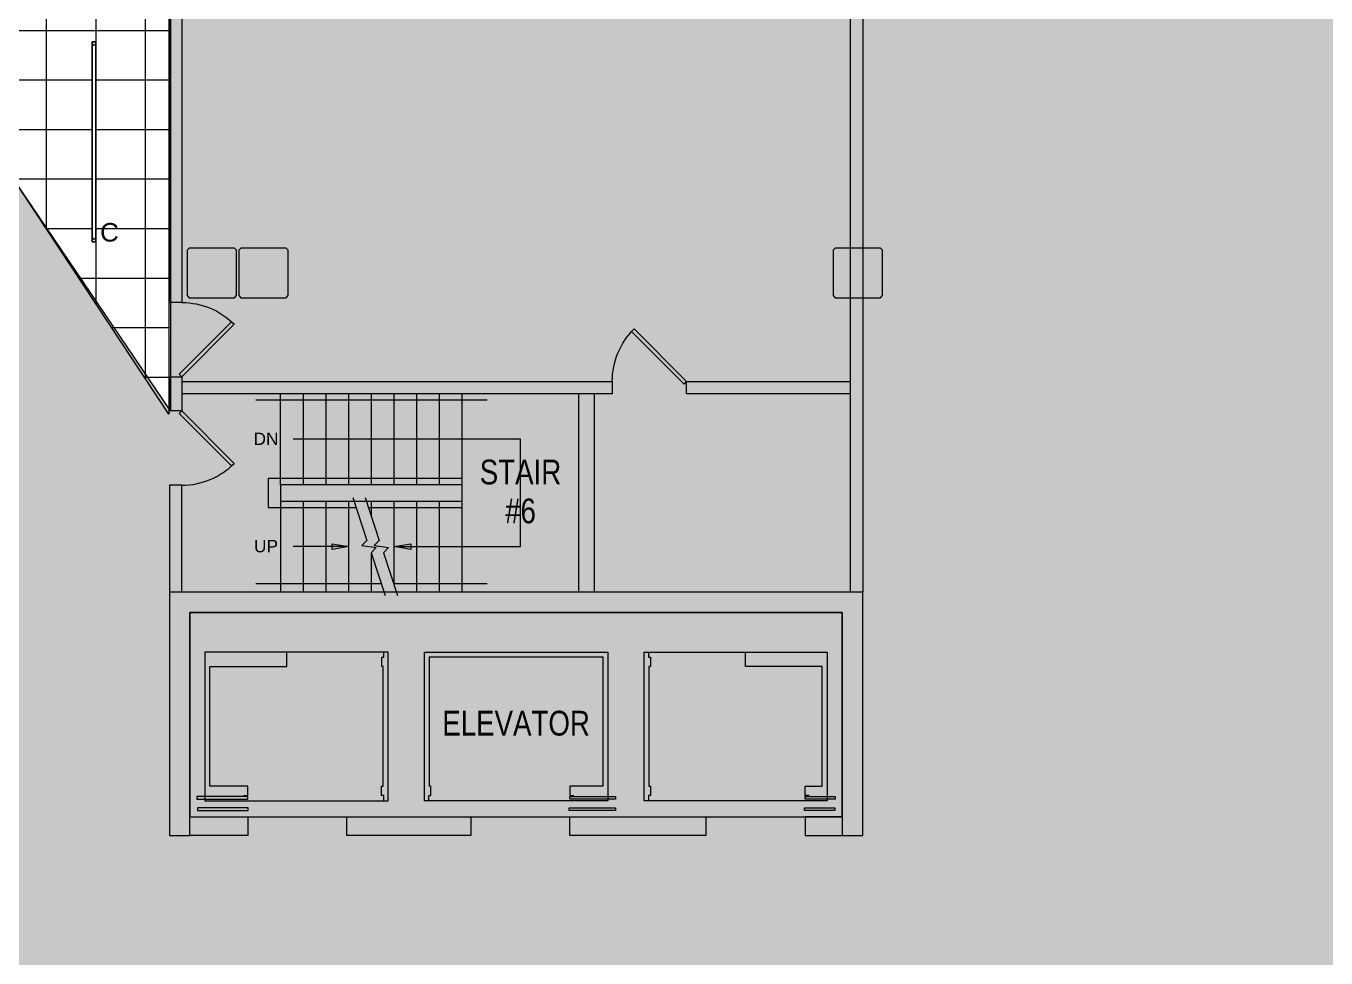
# Model space of a CAD drawing. Header units: inches. Extents: x -13 to 4331, y -638 to 2885.
# Drawn here: x 3081 to 3710, y 778 to 1230 of the extents above; entities that cross this region are included whole.
import ezdxf

# ---------------------------------------------------------------- set-up
doc = ezdxf.new("R2010")
doc.units = ezdxf.units.IN
doc.header["$MEASUREMENT"] = 0
for name, color, linetype, lineweight in [('A-CLNG', 13, 'Continuous', 13), ('A-CLNG-PATT', 13, 'Continuous', 13), ('A-DETL-GENF', 92, 'Continuous', 9), ('A-DETL-THIN', 151, 'Continuous', 9), ('A-DOOR', 31, 'Continuous', 13), ('A-ELEV', 7, 'Continuous', 9), ('A-FLOR-LEVL', 7, 'Continuous', 9), ('A-FLOR-STRS', 7, 'Continuous', 9), ('A-WALL', 113, 'Continuous', 9), ('Chevy Chase Pavilion_3rd Floor Base_dwg', 8, 'Continuous', 9), ('E-LITE-EQPM', 33, 'Continuous', 9), ('E-LITE-EQPM-IDEN', 33, 'Continuous', 9), ('S-COLS', 52, 'Continuous', 13), ('TEXT', 7, 'Continuous', 9)]:
    doc.layers.add(name, color=color, linetype=linetype, lineweight=lineweight)
doc.styles.add('Arial', font='arial.ttf', dxfattribs={"height": 6})
doc.styles.add('Arial_1', font='arial.ttf', dxfattribs={"width": 0.8, "height": 12})
doc.styles.add('Arial_4', font='arial.ttf', dxfattribs={"height": 9})

# ---------------------------------------------------------------- blocks, each defined once
blk = doc.blocks.new('Chevy Chase Pavilion_3rd Floor Base_dwg__U3-5518005-FIRST FLOOR')
at = {"layer": 'A-DOOR', "color": 253, "lineweight": 9, "flags": 128}
blk.add_lwpolyline([(0, 0), (25.46, 25.46), (26.07, 24.84), (26.66, 24.18), (1.24, -1.24)], close=True, dxfattribs=at)
at = {"layer": 'A-DOOR', "color": 253, "lineweight": 9}
blk.add_arc((0, 0), 36, 0, 45, dxfattribs=at)
blk = doc.blocks.new('Chevy Chase Pavilion_3rd Floor Base_dwg__U3-5518006-FIRST FLOOR')
at = {"layer": 'A-DOOR', "color": 253, "lineweight": 9, "flags": 128}
blk.add_lwpolyline([(0, 0), (25.46, 25.46), (26.07, 24.84), (26.66, 24.18), (1.24, -1.24)], close=True, dxfattribs=at)
at = {"layer": 'A-DOOR', "color": 253, "lineweight": 9}
blk.add_arc((0, 0), 36, 0, 45, dxfattribs=at)
blk = doc.blocks.new('Chevy Chase Pavilion_3rd Floor Base_dwg_cut-5518010-FIRST FLOOR')
at = {"layer": 'A-FLOR-STRS', "color": 253, "flags": 128}
blk.add_lwpolyline([(-1, 0), (-0.125, 0), (-0.0625, -0.125), (0.0625, 0.125), (0.125, 0), (1, 0)], dxfattribs=at)
blk = doc.blocks.new('Chevy Chase Pavilion_3rd Floor Base_dwg-5020009-FIRST FLOOR')
at = {"layer": 'A-FLOR-STRS'}
for points in [[(3228.97, 976.31), (3228.97, 978.98), (3236.97, 977.65)], [(3266.97, 976.31), (3258.97, 977.65), (3266.97, 978.98)]]:
    blk.add_hatch(color=253, dxfattribs=at).paths.add_polyline_path(points, flags=0)
at = {"layer": 'A-ELEV', "color": 253}
for p, q in [((3253.92, 924.01), (3253.92, 926.51)), ((3382.16, 857.01), (3382.16, 854.51))]:
    blk.add_line(p, q, dxfattribs=at)
at = {"layer": 'A-ELEV', "color": 253, "flags": 128}
for points in [[(3167.29, 926.52), (3167.29, 854.52), (3256.04, 854.52), (3256.04, 926.51), (3167.29, 926.51)], [(3186.04, 857.02), (3188.04, 857.02), (3188.04, 861.52), (3169.66, 861.52), (3169.66, 919.52), (3206.92, 919.52), (3206.92, 926.51)], [(3362.42, 926.51), (3362.42, 854.51), (3273.66, 854.51), (3273.66, 926.51), (3362.42, 926.51)], [(3468.79, 926.51), (3468.79, 854.51), (3380.04, 854.51), (3380.04, 926.51), (3468.79, 926.51)], [(3382.17, 926.51), (3382.17, 924.01), (3383.17, 924.01), (3383.17, 919.51), (3382.42, 919.51), (3382.42, 861.51), (3383.16, 861.51), (3383.16, 857.01), (3382.16, 857.01)], [(3460.04, 857.01), (3458.04, 857.01), (3458.04, 861.51), (3466.41, 861.51), (3466.41, 919.51), (3429.17, 919.51), (3429.17, 926.51)], [(3253.91, 854.51), (3253.91, 857.01), (3252.91, 857.01), (3252.91, 861.51), (3253.66, 861.51), (3253.66, 919.51), (3252.92, 919.51), (3252.92, 924.01), (3253.92, 924.01)], [(3275.79, 854.51), (3275.79, 857.01), (3276.79, 857.01), (3276.79, 861.51), (3276.04, 861.51), (3276.04, 924.26), (3360.04, 924.26), (3360.04, 861.51), (3344.04, 861.51), (3344.04, 857.01), (3346.04, 857.01)], [(3188.04, 855.27), (3188.04, 856.52), (3163.41, 856.52), (3163.41, 855.27), (3188.04, 855.27)], [(3188.29, 849.77), (3188.29, 851.02), (3163.66, 851.02), (3163.66, 849.77), (3188.29, 849.77)], [(3343.79, 849.76), (3343.79, 851.01), (3366.29, 851.01), (3366.29, 849.76), (3343.79, 849.76)], [(3344.04, 855.26), (3344.04, 856.51), (3366.29, 856.51), (3366.29, 855.26), (3344.04, 855.26)], [(3457.79, 849.76), (3457.79, 851.01), (3472.41, 851.01), (3472.41, 849.76), (3457.79, 849.76)], [(3458.04, 855.26), (3458.04, 856.51), (3472.66, 856.51), (3472.66, 855.26), (3458.04, 855.26)]]:
    blk.add_lwpolyline(points, dxfattribs=at)
at = {"layer": 'A-FLOR-LEVL', "color": 253, "flags": 128}
blk.add_lwpolyline([(3160.04, 846.77), (3476.04, 846.77), (3476.04, 945.64), (3160.04, 945.64)], close=True, dxfattribs=at)
at = {"layer": 'A-FLOR-STRS', "color": 253}
for p, q in [((3303.97, 1048.61), (3191.97, 1048.61)), ((3203.97, 1007.65), (3203.97, 1051.65)), ((3214.97, 1007.65), (3214.97, 1051.65)), ((3225.97, 1007.65), (3225.97, 1051.65)), ((3236.97, 1007.65), (3236.97, 1051.65)), ((3247.97, 1007.65), (3247.97, 1051.65)), ((3258.97, 1007.65), (3258.97, 1051.65)), ((3269.97, 1007.65), (3269.97, 1051.65)), ((3280.97, 1007.65), (3280.97, 1051.65)), ((3291.97, 1007.65), (3291.97, 1051.65)), ((3203.98, 955.65), (3203.98, 999.65)), ((3214.98, 955.65), (3214.98, 999.65)), ((3225.98, 955.65), (3225.98, 999.65)), ((3236.98, 955.65), (3236.98, 999.65)), ((3246.44, 996.65), (3291.97, 996.65)), ((3247.98, 992.04), (3247.98, 999.65)), ((3258.98, 958.99), (3258.98, 999.65)), ((3269.98, 955.65), (3269.98, 999.65)), ((3280.98, 955.65), (3280.98, 999.65)), ((3291.98, 955.65), (3291.98, 999.65)), ((3236.97, 977.65), (3209.97, 977.65)), ((3228.97, 976.31), (3228.97, 978.98)), ((3228.97, 978.98), (3236.97, 977.65)), ((3236.97, 977.65), (3228.97, 976.31)), ((3258.97, 977.65), (3266.97, 978.98)), ((3266.97, 976.31), (3258.97, 977.65)), ((3266.97, 978.98), (3266.97, 976.31)), ((3247.98, 955.65), (3247.98, 974.02)), ((3252.76, 959.65), (3191.98, 959.65)), ((3303.98, 959.65), (3258.76, 959.65))]:
    blk.add_line(p, q, dxfattribs=at)
at = {"layer": 'A-FLOR-STRS', "color": 253, "flags": 128}
for points in [[(3258.97, 977.65), (3320.19, 977.65), (3320.19, 1029.65), (3209.98, 1029.65)], [(3291.97, 1010.65), (3197.97, 1010.65), (3197.97, 996.65), (3240.44, 996.65)]]:
    blk.add_lwpolyline(points, dxfattribs=at)
at = {"layer": 'A-WALL', "color": 253}
for p, q in [((3348.41, 955.65), (3348.41, 1051.65)), ((3356.03, 955.65), (3356.03, 1051.65))]:
    blk.add_line(p, q, dxfattribs=at)
at = {"layer": 'A-WALL', "color": 253, "flags": 128}
for points in [[(3480.04, 955.65), (3480.04, 1248.24), (3156.04, 1248.24), (3156.04, 1095.9), (3150.04, 1095.9), (3150.04, 1254.24), (3481.48, 1254.24)], [(3484.98, 1254.24), (3486.04, 1254.24), (3486.04, 955.65)], [(3156.04, 1057.65), (3364.66, 1057.65), (3364.66, 1051.65), (3156.04, 1051.65)], [(3480.04, 1051.65), (3400.66, 1051.65), (3400.66, 1057.65), (3480.04, 1057.65)], [(3156.04, 955.65), (3156.04, 1007.4), (3150.04, 1007.4), (3150.04, 955.65)], [(3203.97, 1007.65), (3203.97, 999.65), (3291.97, 999.65), (3291.97, 1007.65), (3203.97, 1007.65)], [(3160.04, 945.65), (3476.04, 945.65), (3476.04, 837.64), (3486.04, 837.64), (3486.04, 955.64), (3150.04, 955.64), (3150.04, 837.65), (3160.04, 837.65), (3160.04, 945.65)], [(3160.04, 846.77), (3188.04, 846.77), (3188.04, 837.65), (3160.04, 837.65)], [(3296.04, 837.65), (3236.04, 837.65), (3236.04, 846.77), (3296.04, 846.77), (3296.04, 837.65)], [(3410.04, 846.77), (3410.04, 837.65), (3344.04, 837.65), (3344.04, 846.77), (3410.04, 846.77)], [(3476.04, 846.77), (3458.04, 846.77), (3458.04, 837.64), (3476.04, 837.64)]]:
    blk.add_lwpolyline(points, dxfattribs=at)
blk.add_lwpolyline([(3150.04, 1059.9), (3156.04, 1059.9), (3156.04, 1043.4), (3150.04, 1043.4)], close=True, dxfattribs=at)
at = {"layer": 'S-COLS', "color": 253, "lineweight": 9, "flags": 128}
for points in [[(3158.64, 1099.24), (3159.64, 1098.24), (3181.64, 1098.24), (3182.64, 1099.24), (3182.64, 1121.24), (3181.64, 1122.24), (3159.64, 1122.24), (3158.64, 1121.24)], [(3183.64, 1099.24), (3184.64, 1098.24), (3206.64, 1098.24), (3207.64, 1099.24), (3207.64, 1121.24), (3206.64, 1122.24), (3184.64, 1122.24), (3183.64, 1121.24)], [(3471.64, 1099.24), (3472.64, 1098.24), (3494.64, 1098.24), (3495.64, 1099.24), (3495.64, 1121.24), (3494.64, 1122.24), (3472.64, 1122.24), (3471.64, 1121.24)]]:
    blk.add_lwpolyline(points, close=True, dxfattribs=at)
at = {"extrusion": (0, 0, -1), "zscale": -1, "rotation": 90.00000000000001}
blk.add_blockref('Chevy Chase Pavilion_3rd Floor Base_dwg__U3-5518005-FIRST FLOOR', (-3156.04, 1059.9), dxfattribs=at)
at = {"extrusion": (0, 0, -1), "zscale": -1}
blk.add_blockref('Chevy Chase Pavilion_3rd Floor Base_dwg__U3-5518005-FIRST FLOOR', (-3400.66, 1057.65), dxfattribs=at)
at = {"rotation": 270}
blk.add_blockref('Chevy Chase Pavilion_3rd Floor Base_dwg__U3-5518006-FIRST FLOOR', (3156.04, 1043.4), dxfattribs=at)
at = {"xscale": 24.99999999999999, "yscale": 24.99999999999999, "zscale": 24.99999999999999, "rotation": 288.4112453298256}
for p in [(3246.77, 977.65), (3252.77, 977.65)]:
    blk.add_blockref('Chevy Chase Pavilion_3rd Floor Base_dwg_cut-5518010-FIRST FLOOR', p, dxfattribs=at)
at = {"layer": 'A-FLOR-STRS', "char_height": 6, "attachment_point": 2, "line_spacing_factor": 0.941778, "style": 'Arial'}
for s, insert, width in [('DN', (3196.87, 1032.87), 14.3977), ('UP', (3196.87, 980.87), 13.8835)]:
    blk.add_mtext(s, dxfattribs=dict(at, insert=insert, width=width))
at = {"layer": 'TEXT', "char_height": 12, "attachment_point": 2, "line_spacing_factor": 0.941778, "style": 'Arial_1'}
for s, insert, width in [('STAIR\\P#6', (3320.19, 1019.79), 45.5438), ('ELEVATOR', (3318.04, 898.09), 84.6232)]:
    blk.add_mtext(s, dxfattribs=dict(at, insert=insert, width=width))
blk = doc.blocks.new('L-Pendant-Axis-Sculpt-Direct_Indirect - C-5619883-FIRST FLOOR')
at = {"layer": 'A-DETL-GENF'}
for p, q in [((-48.5, -0.875), (-48.5, 0.875)), ((-48.5, 0.875), (48.5, 0.875)), ((48.5, 0.875), (-48.5, 0.875)), ((-48.5, 0.875), (-48.5, -0.875)), ((48.5, 0.875), (48.5, -0.875)), ((48.5, -0.875), (48.5, 0.875)), ((48.5, -0.875), (-48.5, -0.875)), ((-48.5, -0.875), (48.5, -0.875))]:
    blk.add_line(p, q, dxfattribs=at)
for centre in [(-47, 0), (47, 0)]:
    blk.add_circle(centre, 0.25, dxfattribs=at)

msp = doc.modelspace()

# ---------------------------------------------------------------- hatches: boundary and pattern name
at = {"layer": 'A-CLNG-PATT'}
h = msp.add_hatch(dxfattribs=at)
h.set_pattern_fill('FP_28', color=256, style=0, pattern_type=2)
h.set_pattern_definition([(270, (3090.503, 1299.76), (-24, -1e-15), []), (180, (3090.503, 1299.76), (3e-15, 24), [])])
h.paths.add_polyline_path([(3149.82, 1041.88), (3149.82, 1314.28), (3176.24, 1529.44), (2990.99, 1603.32), (2914.05, 1410.38), (2914.74, 1410.11), (2911.4, 1402.19), (3149.41, 1042.5)], flags=0)
h.paths.add_polyline_path([(3112.63, 1125.25), (3112.63, 1222.25), (3114.38, 1222.25), (3114.38, 1125.25)], flags=0)
h.paths.add_polyline_path([(3114.63, 1275.26), (3114.63, 1372.26), (3116.38, 1372.26), (3116.38, 1275.26)], flags=0)
h.paths.add_polyline_path([(3042.58, 1275.8), (3040.83, 1275.8), (3040.83, 1372.8), (3042.58, 1372.8), (3042.58, 1311.94)], flags=0)
h.paths.add_polyline_path([(2968.63, 1371.26), (2968.63, 1468.26), (2970.38, 1468.26), (2970.38, 1371.26)], flags=0)
h.paths.add_polyline_path([(3012.08, 1392.49), (2998.62, 1412.36), (3018.48, 1425.83), (3031.95, 1405.96), (3027.25, 1402.78)], flags=0)
h.paths.add_polyline_path([(3040.83, 1438.43), (3040.83, 1535.43), (3042.58, 1535.43), (3042.58, 1438.43)], flags=0)
h.paths.add_polyline_path([(3114.63, 1443.43), (3114.63, 1540.43), (3116.38, 1540.43), (3116.38, 1443.43)], flags=0)
at = {"layer": 'A-DETL-GENF'}
h = msp.add_hatch(color=9, dxfattribs=at)
h.paths.add_polyline_path([(4083.46, -637.79), (4083.46, 1816.94), (3765.31, 1943.81), (3760.18, 1930.9), (3690.61, 1755.35), (3767.42, 1755.35), (3767.42, 1719.35), (3794.92, 1719.35), (3794.92, 1744.23), (3809.38, 1724.34), (3849.1, 1764.07), (3923.14, 1764.07), (3923.14, 1563.07), (4073.14, 1563.07), (4073.14, 1559.57), (3919.64, 1559.57), (3919.64, 1760.57), (3850.55, 1760.57), (3808.95, 1718.97), (3798.42, 1733.46), (3798.42, 1715.85), (3763.92, 1715.85), (3763.92, 1751.85), (3688.48, 1751.85), (3500.08, 1331.54), (3500.08, 1314.17), (3484.98, 1314.17), (3484.98, 1299.92), (3481.48, 1299.92), (3481.48, 1314.17), (3150.67, 1314.17), (3150.67, 1043.48), (3073.38, 1157.52), (3073.38, 805.86), (2828.96, 805.86), (2828.62, 806.36), (2828.25, 806.36), (2828.25, 806.9), (2828.02, 807.26), (2827.91, 807.19), (2408.51, 1425.94), (2411.61, 1428.05), (2412, 1427.47), (2447.28, 1451.39), (2475.9, 1409.17), (2584.64, 1482.88), (2676.15, 1712.35), (2666.8, 1716.06), (2672.5, 1730.46), (2575.76, 1769.04), (2626.37, 1895.96), (2525.51, 1936.18), (2510.61, 1898.8), (2481.84, 1910.28), (2443.21, 1813.41), (2255.44, 1888.29), (2296.87, 1992.18), (2442.32, 1934.18), (2439.54, 1927.21), (2301.06, 1982.44), (2265.19, 1892.48), (2439.02, 1823.16), (2477.65, 1920.02), (2506.42, 1908.55), (2522.48, 1948.83), (2529.45, 1946.05), (2528.29, 1943.15), (2625.03, 1904.57), (2634.66, 1928.72), (2638.78, 1927.07), (2638.83, 1927.18), (2639.55, 1926.89), (2654.29, 1964.07), (2653.64, 1964.33), (2653.69, 1964.46), (2649.57, 1966.1), (2681.92, 2047.21), (2633.23, 2066.62), (2607.75, 2001.73), (2559.69, 2020.9), (2556.45, 2012.79), (2549.49, 2015.57), (2578.54, 2088.43), (2578.04, 2088.64), (2604.38, 2154.69), (2712.38, 2111.62), (2774.37, 2267.06), (2793.23, 2259.54), (2818.42, 2322.69), (2132.91, 2596.07), (2015.28, 2304.93), (1758.36, 2406.75), (1837.95, 2607.55), (1136.65, 2885.49), (-13.25, -15.92), (408.26, -637.79), (3500.08, -637.79)], flags=0)
h.paths.add_polyline_path([(2633.84, 575.55), (2631.16, 577.8), (2742.24, 710.19), (3074.5, 710.19), (3074.5, 706.69), (2743.87, 706.69), (2732.37, 692.98)], flags=0)
h.paths.add_polyline_path([(3481.48, 1254.24), (3481.48, 1259.92), (3484.98, 1259.92), (3484.98, 1254.24)], flags=0)
h.paths.add_polyline_path([(2603.52, 2011.49), (2626.27, 2069.4), (2585.5, 2085.64), (2562.46, 2027.86), (2587.78, 2017.77)], flags=0)
h.paths.add_polyline_path([(2684.69, 2054.18), (2705.48, 2106.29), (2608.56, 2144.94), (2587.78, 2092.83), (2673.74, 2058.55)], flags=0)

# ---------------------------------------------------------------- linework, layer by layer
at = {"layer": 'A-CLNG'}
for p, q in [((3149.82, 1314.17), (3149.82, 1041.88)), ((3149.82, 1041.88), (3073.38, 1157.41))]:
    msp.add_line(p, q, dxfattribs=at)
at = {"layer": 'A-DETL-THIN'}
for p, q in [((3150.67, 1314.17), (3150.67, 1043.48)), ((3150.67, 1043.48), (3073.38, 1157.52))]:
    msp.add_line(p, q, dxfattribs=at)

# ---------------------------------------------------------------- block references
at = {"layer": 'Chevy Chase Pavilion_3rd Floor Base_dwg', "color": 253}
msp.add_blockref('Chevy Chase Pavilion_3rd Floor Base_dwg-5020009-FIRST FLOOR', (0, 0), dxfattribs=at)
at = {"layer": 'E-LITE-EQPM', "extrusion": (0, 0, -1), "rotation": 270}
msp.add_blockref('L-Pendant-Axis-Sculpt-Direct_Indirect - C-5619883-FIRST FLOOR', (-3113.5, 1173.75), dxfattribs=at)

# ---------------------------------------------------------------- texts
at = {"layer": 'E-LITE-EQPM-IDEN', "insert": (3116.48, 1134.43), "char_height": 9, "width": 11.211, "attachment_point": 1, "style": 'Arial_4'}
msp.add_mtext('C', dxfattribs=at)

doc.saveas('drawing.dxf')
